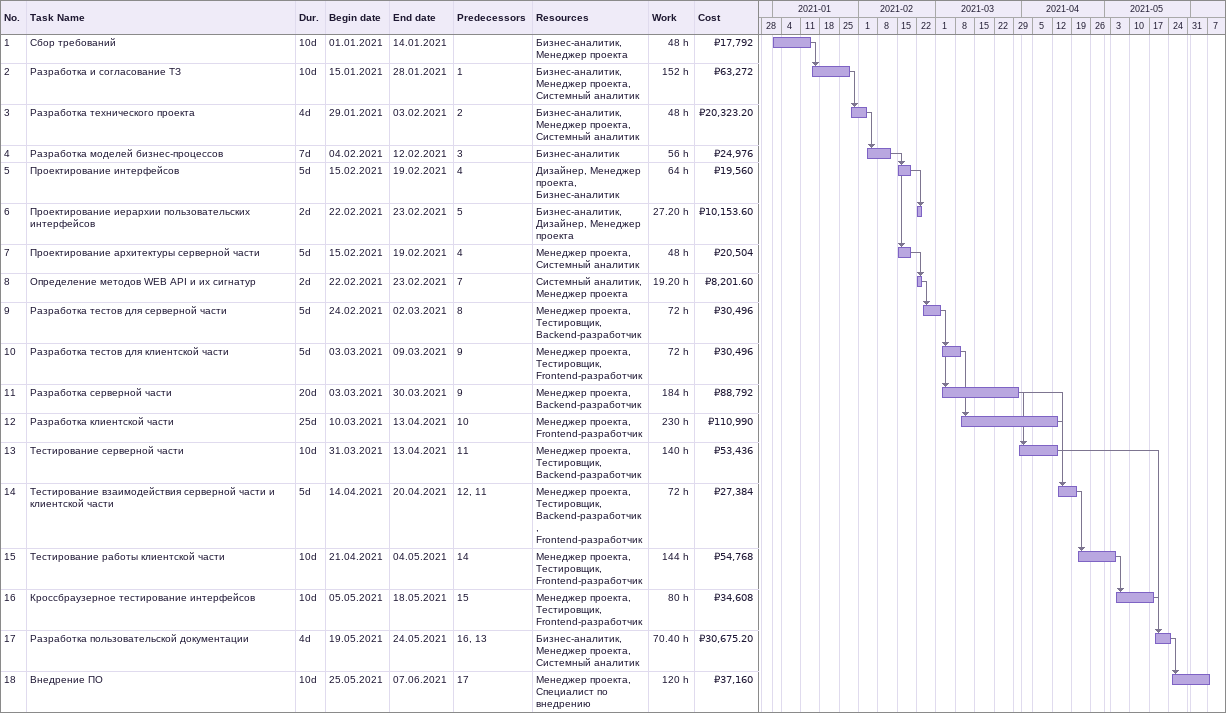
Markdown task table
| ID | Task | Duration | Start | Finish | Predecessors | Resources | Work (h) | Cost (₽) |
|---|---|---|---|---|---|---|---|---|
| 1 | Сбор требований | 10d | 2021-01-01 | 2021-01-14 |  | Бизнес-аналитик, Менеджер проекта | 48 | 17792 |
| 2 | Разработка и согласование ТЗ | 10d | 2021-01-15 | 2021-01-28 | 1 | Бизнес-аналитик, Менеджер проекта, Системный аналитик | 152 | 63272 |
| 3 | Разработка технического проекта | 4d | 2021-01-29 | 2021-02-03 | 2 | Бизнес-аналитик, Менеджер проекта, Системный аналитик | 48 | 20323.20 |
| 4 | Разработка моделей бизнес-процессов | 7d | 2021-02-04 | 2021-02-12 | 3 | Бизнес-аналитик | 56 | 24976 |
| 5 | Проектирование интерфейсов | 5d | 2021-02-15 | 2021-02-19 | 4 | Дизайнер, Менеджер проекта, Бизнес-аналитик | 64 | 19560 |
| 6 | Проектирование иерархии пользовательских интерфейсов | 2d | 2021-02-22 | 2021-02-23 | 5 | Бизнес-аналитик, Дизайнер, Менеджер проекта | 27.20 | 10153.60 |
| 7 | Проектирование архитектуры серверной части | 5d | 2021-02-15 | 2021-02-19 | 4 | Менеджер проекта, Системный аналитик | 48 | 20504 |
| 8 | Определение методов WEB API и их сигнатур | 2d | 2021-02-22 | 2021-02-23 | 7 | Системный аналитик, Менеджер проекта | 19.20 | 8201.60 |
| 9 | Разработка тестов для серверной части | 5d | 2021-02-24 | 2021-03-02 | 8 | Менеджер проекта, Тестировщик, Backend-разработчик | 72 | 30496 |
| 10 | Разработка тестов для клиентской части | 5d | 2021-03-03 | 2021-03-09 | 9 | Менеджер проекта, Тестировщик, Frontend-разработчик | 72 | 30496 |
| 11 | Разработка серверной части | 20d | 2021-03-03 | 2021-03-30 | 9 | Менеджер проекта, Backend-разработчик | 184 | 88792 |
| 12 | Разработка клиентской части | 25d | 2021-03-10 | 2021-04-13 | 10 | Менеджер проекта, Frontend-разработчик | 230 | 110990 |
| 13 | Тестирование серверной части | 10d | 2021-03-31 | 2021-04-13 | 11 | Менеджер проекта, Тестировщик, Backend-разработчик | 140 | 53436 |
| 14 | Тестирование взаимодействия серверной части и клиентской части | 5d | 2021-04-14 | 2021-04-20 | 12, 11 | Менеджер проекта, Тестировщик, Backend-разработчик, Frontend-разработчик | 72 | 27384 |
| 15 | Тестирование работы клиентской части | 10d | 2021-04-21 | 2021-05-04 | 14 | Менеджер проекта, Тестировщик, Frontend-разработчик | 144 | 54768 |
| 16 | Кроссбраузерное тестирование интерфейсов | 10d | 2021-05-05 | 2021-05-18 | 15 | Менеджер проекта, Тестировщик, Frontend-разработчик | 80 | 34608 |
| 17 | Разработка пользовательской документации | 4d | 2021-05-19 | 2021-05-24 | 16, 13 | Бизнес-аналитик, Менеджер проекта, Системный аналитик | 70.40 | 30675.20 |
| 18 | Внедрение ПО | 10d | 2021-05-25 | 2021-06-07 | 17 | Менеджер проекта, Специалист по внедрению | 120 | 37160 |
